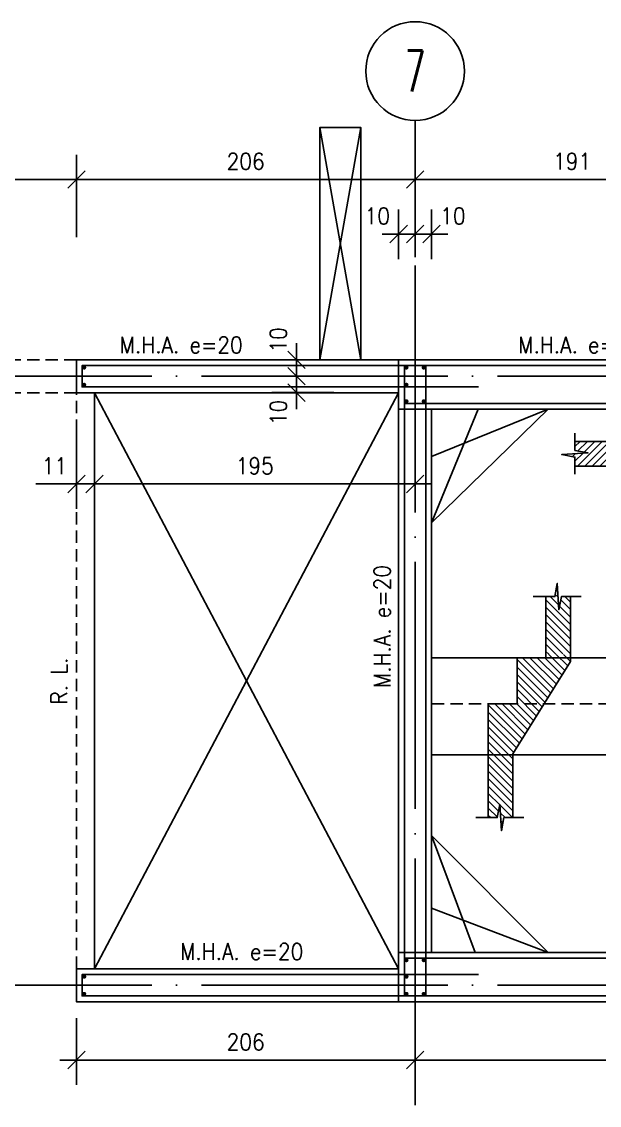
# Model space of a CAD drawing. Extents: x 2771 to 13802, y -1997 to 16878.
# Drawn here: x 5638 to 5990, y 5455 to 6113 of the extents above; entities that cross this region are included whole.
import ezdxf
from ezdxf.enums import TextEntityAlignment as Align

# ---------------------------------------------------------------- set-up
doc = ezdxf.new("R2010")
doc.units = 0
doc.header["$LTSCALE"] = 60
doc.header["$PDMODE"] = 1
doc.linetypes.add('EJES', pattern=[3, 2.5, -0.25, 0, -0.25])
doc.linetypes.add('HIDDEN2', pattern=[0.1875, 0.125, -0.0625])
doc.layers.get('0').update_dxf_attribs({"linetype": 'CONTINUOUS'})
doc.layers.get('DEFPOINTS').update_dxf_attribs({"linetype": 'CONTINUOUS'})
for name, color, linetype in [('AREA_MUROS', 6, 'CONTINUOUS'), ('CAJAP', 3, 'HIDDEN2'), ('COTAS', 3, 'CONTINUOUS'), ('CRUCES', 9, 'CONTINUOUS'), ('EJES', 1, 'EJES'), ('MALLA', 1, 'CONTINUOUS'), ('MUROS', 4, 'CONTINUOUS'), ('REFUERZOS', 3, 'HIDDEN2'), ('SECCION', 1, 'CONTINUOUS'), ('SHAFT', 1, 'CONTINUOUS'), ('TEXTOS', 2, 'CONTINUOUS'), ('VIGAS', 2, 'CONTINUOUS')]:
    doc.layers.add(name, color=color, linetype=linetype)
doc.styles.add('COTAS', font='romans.shx', dxfattribs={"width": 0.9})
doc.styles.add('ROMANS', font='romans.shx', dxfattribs={"width": 0.9, "height": 10})
doc.dimstyles.new('50', dxfattribs={"dimtxt": 10, "dimasz": 1, "dimexe": 15, "dimexo": 0, "dimgap": 6, "dimtad": 1, "dimdec": 8, "dimdsep": 46, "dimtxsty": 'COTAS', "dimblk": '$COTA$', "dimcen": 0.09, "dimdle": 10, "dimclrd": 256, "dimclre": 256, "dimclrt": 2, "dimadec": 0, "dimazin": 0, "dimtfac": 1, "dimtdec": 8, "dimtmove": 0, "dimatfit": 2, "dimfxl": 35, "dimfxlon": 1, "dimtolj": 1, "dimarcsym": 0})

# ---------------------------------------------------------------- blocks, each defined once
blk = doc.blocks.new('$COTA$')
at = {"layer": 'COTAS'}
for p, q in [((0, -10), (0, 10)), ((10, 0), (-10, 0)), ((5.3, 5.3), (-5.3, -5.3))]:
    blk.add_line(p, q, dxfattribs=at)
blk = doc.blocks.new('*D24')
at = {"layer": 'COTAS', "lineweight": -2, "transparency": 16777216}
for p, q in [((5671.46, 5507.7), (5671.46, 5467.31)), ((5877.46, 5507.7), (5877.46, 5467.31)), ((5672.46, 5482.31), (5876.46, 5482.31))]:
    blk.add_line(p, q, dxfattribs=at)
at = {"layer": 'DEFPOINTS', "color": 0, "transparency": 16777216}
for p in [(5671.46, 5507.7), (5877.46, 5507.7), (5877.46, 5482.31)]:
    blk.add_point(p, dxfattribs=at)
at = {"layer": 'COTAS', "lineweight": -2, "transparency": 16777216, "rotation": 180}
blk.add_blockref('$COTA$', (5671.46, 5482.31), dxfattribs=at)
at = {"layer": 'COTAS', "lineweight": -2, "transparency": 16777216}
blk.add_blockref('$COTA$', (5877.46, 5482.31), dxfattribs=at)
at = {"layer": 'COTAS', "color": 2, "transparency": 16777216, "insert": (5774.46, 5493.31), "char_height": 10, "attachment_point": 5, "style": 'COTAS'}
blk.add_mtext('\\A1;206', dxfattribs=at)
blk = doc.blocks.new('*D32')
at = {"layer": 'COTAS', "lineweight": -2, "transparency": 16777216}
for p, q in [((5877.46, 5502.7), (5877.46, 5467.31)), ((6317.46, 5502.7), (6317.46, 5467.31)), ((5878.46, 5482.31), (6316.46, 5482.31))]:
    blk.add_line(p, q, dxfattribs=at)
at = {"layer": 'DEFPOINTS', "color": 0, "transparency": 16777216}
for p in [(5877.46, 5502.7), (6317.46, 5502.7), (6317.46, 5482.31)]:
    blk.add_point(p, dxfattribs=at)
at = {"layer": 'COTAS', "lineweight": -2, "transparency": 16777216, "rotation": 180}
blk.add_blockref('$COTA$', (5877.46, 5482.31), dxfattribs=at)
at = {"layer": 'COTAS', "lineweight": -2, "transparency": 16777216}
blk.add_blockref('$COTA$', (6317.46, 5482.31), dxfattribs=at)
at = {"layer": 'COTAS', "color": 2, "transparency": 16777216, "insert": (6097.46, 5493.31), "char_height": 10, "attachment_point": 5, "style": 'COTAS'}
blk.add_mtext('\\A1;440', dxfattribs=at)
blk = doc.blocks.new('*D59')
at = {"layer": 'COTAS', "lineweight": -2, "transparency": 16777216}
for p, q in [((5671.46, 5982.23), (5671.46, 6032.23)), ((5877.46, 5982.23), (5877.46, 6032.23)), ((5672.46, 6017.23), (5876.46, 6017.23))]:
    blk.add_line(p, q, dxfattribs=at)
at = {"layer": 'DEFPOINTS', "color": 0, "transparency": 16777216}
for p in [(5877.46, 6017.23), (5671.46, 5972.4), (5877.46, 5972.07)]:
    blk.add_point(p, dxfattribs=at)
at = {"layer": 'COTAS', "lineweight": -2, "transparency": 16777216, "rotation": 180}
blk.add_blockref('$COTA$', (5671.46, 6017.23), dxfattribs=at)
at = {"layer": 'COTAS', "lineweight": -2, "transparency": 16777216}
blk.add_blockref('$COTA$', (5877.46, 6017.23), dxfattribs=at)
at = {"layer": 'COTAS', "color": 2, "transparency": 16777216, "insert": (5774.46, 6028.23), "char_height": 10, "attachment_point": 5, "style": 'COTAS'}
blk.add_mtext('\\A1;206', dxfattribs=at)
blk = doc.blocks.new('*D60')
at = {"layer": 'COTAS', "lineweight": -2, "transparency": 16777216}
for p, q in [((5877.46, 5982.23), (5877.46, 6032.23)), ((6068.46, 5982.23), (6068.46, 6032.23)), ((5878.46, 6017.23), (6067.46, 6017.23))]:
    blk.add_line(p, q, dxfattribs=at)
at = {"layer": 'DEFPOINTS', "color": 0, "transparency": 16777216}
for p in [(6068.46, 6017.23), (5877.46, 5972.07), (6068.46, 5972.4)]:
    blk.add_point(p, dxfattribs=at)
at = {"layer": 'COTAS', "lineweight": -2, "transparency": 16777216, "rotation": 180}
blk.add_blockref('$COTA$', (5877.46, 6017.23), dxfattribs=at)
at = {"layer": 'COTAS', "lineweight": -2, "transparency": 16777216}
blk.add_blockref('$COTA$', (6068.46, 6017.23), dxfattribs=at)
at = {"layer": 'COTAS', "color": 2, "transparency": 16777216, "insert": (5972.96, 6028.23), "char_height": 10, "attachment_point": 5, "style": 'COTAS'}
blk.add_mtext('\\A1;191', dxfattribs=at)
blk = doc.blocks.new('$EJE$')
at = {"color": 6}
blk.add_circle((0, 0), 30, dxfattribs=at)
at = {"color": 6, "style": 'COTAS', "width": 0.6}
blk.add_attdef('EJE', text='', height=25, dxfattribs=at).set_placement((0, 0), align=Align.MIDDLE)
blk = doc.blocks.new('*D123')
at = {"layer": 'COTAS', "lineweight": -2, "transparency": 16777216}
for p, q in [((5877.46, 5970.09), (5877.46, 5999.07)), ((5887.46, 5968.73), (5887.46, 5999.07)), ((5876.46, 5984.07), (5875.46, 5984.07)), ((5877.46, 5984.07), (5887.46, 5984.07)), ((5888.46, 5984.07), (5889.46, 5984.07))]:
    blk.add_line(p, q, dxfattribs=at)
at = {"layer": 'DEFPOINTS', "color": 0, "transparency": 16777216}
for p in [(5887.46, 5984.07), (5877.46, 5970.09), (5887.46, 5968.73)]:
    blk.add_point(p, dxfattribs=at)
at = {"layer": 'COTAS', "lineweight": -2, "transparency": 16777216}
blk.add_blockref('$COTA$', (5877.46, 5984.07), dxfattribs=at)
at = {"layer": 'COTAS', "lineweight": -2, "transparency": 16777216, "rotation": 180}
blk.add_blockref('$COTA$', (5887.46, 5984.07), dxfattribs=at)
at = {"layer": 'COTAS', "color": 2, "transparency": 16777216, "insert": (5900.42, 5995.07), "char_height": 10, "attachment_point": 5, "style": 'COTAS'}
blk.add_mtext('\\A1;10', dxfattribs=at)
blk = doc.blocks.new('*D127')
at = {"layer": 'COTAS', "lineweight": -2, "transparency": 16777216}
for p, q in [((5682.46, 5867.23), (5682.46, 5817.23)), ((5877.46, 5859.46), (5877.46, 5817.23)), ((5876.46, 5832.23), (5683.46, 5832.23))]:
    blk.add_line(p, q, dxfattribs=at)
at = {"layer": 'DEFPOINTS', "color": 0, "transparency": 16777216}
for p in [(5682.46, 5867.23), (5877.46, 5859.46), (5682.46, 5832.23)]:
    blk.add_point(p, dxfattribs=at)
at = {"layer": 'COTAS', "lineweight": -2, "transparency": 16777216, "rotation": 180}
blk.add_blockref('$COTA$', (5682.46, 5832.23), dxfattribs=at)
at = {"layer": 'COTAS', "lineweight": -2, "transparency": 16777216}
blk.add_blockref('$COTA$', (5877.46, 5832.23), dxfattribs=at)
at = {"layer": 'COTAS', "color": 2, "transparency": 16777216, "insert": (5779.96, 5843.23), "char_height": 10, "attachment_point": 5, "style": 'COTAS'}
blk.add_mtext('\\A1;195', dxfattribs=at)
blk = doc.blocks.new('*D128')
at = {"layer": 'COTAS', "lineweight": -2, "transparency": 16777216}
for p, q in [((5671.46, 5867.23), (5671.46, 5817.23)), ((5682.46, 5867.23), (5682.46, 5817.23)), ((5670.46, 5832.23), (5646.74, 5832.23)), ((5682.46, 5832.23), (5671.46, 5832.23)), ((5683.46, 5832.23), (5684.46, 5832.23))]:
    blk.add_line(p, q, dxfattribs=at)
at = {"layer": 'DEFPOINTS', "color": 0, "transparency": 16777216}
for p in [(5671.46, 5884.71), (5682.46, 5867.66), (5671.46, 5832.23)]:
    blk.add_point(p, dxfattribs=at)
at = {"layer": 'COTAS', "lineweight": -2, "transparency": 16777216}
blk.add_blockref('$COTA$', (5671.46, 5832.23), dxfattribs=at)
at = {"layer": 'COTAS', "lineweight": -2, "transparency": 16777216, "rotation": 180}
blk.add_blockref('$COTA$', (5682.46, 5832.23), dxfattribs=at)
at = {"layer": 'COTAS', "color": 2, "transparency": 16777216, "insert": (5658.1, 5843.23), "char_height": 10, "attachment_point": 5, "style": 'COTAS'}
blk.add_mtext('\\A1;11', dxfattribs=at)
blk = doc.blocks.new('*D129')
at = {"layer": 'COTAS', "lineweight": -2, "transparency": 16777216}
for p, q in [((5317.46, 5982.23), (5317.46, 6032.23)), ((5671.46, 5982.23), (5671.46, 6032.23)), ((5318.46, 6017.23), (5670.46, 6017.23))]:
    blk.add_line(p, q, dxfattribs=at)
at = {"layer": 'DEFPOINTS', "color": 0, "transparency": 16777216}
for p in [(5671.46, 6017.23), (5317.46, 5972.4), (5671.46, 5972.4)]:
    blk.add_point(p, dxfattribs=at)
at = {"layer": 'COTAS', "lineweight": -2, "transparency": 16777216, "rotation": 180}
blk.add_blockref('$COTA$', (5317.46, 6017.23), dxfattribs=at)
at = {"layer": 'COTAS', "lineweight": -2, "transparency": 16777216}
blk.add_blockref('$COTA$', (5671.46, 6017.23), dxfattribs=at)
at = {"layer": 'COTAS', "color": 2, "transparency": 16777216, "insert": (5494.46, 6028.23), "char_height": 10, "attachment_point": 5, "style": 'COTAS'}
blk.add_mtext('\\A1;354', dxfattribs=at)
blk = doc.blocks.new('*D173')
at = {"layer": 'COTAS', "lineweight": -2, "transparency": 16777216}
for p, q in [((5828.09, 5907.71), (5790.27, 5907.71)), ((5805.27, 5908.71), (5805.27, 5909.71)), ((5805.27, 5897.71), (5805.27, 5907.71)), ((5826.73, 5897.71), (5790.27, 5897.71)), ((5805.27, 5896.71), (5805.27, 5895.71))]:
    blk.add_line(p, q, dxfattribs=at)
at = {"layer": 'DEFPOINTS', "color": 0, "transparency": 16777216}
for p in [(5805.27, 5907.71), (5828.09, 5907.71), (5826.73, 5897.71)]:
    blk.add_point(p, dxfattribs=at)
at = {"layer": 'COTAS', "lineweight": -2, "transparency": 16777216}
for p, rotation in [((5805.27, 5907.71), 270), ((5805.27, 5897.71), 90)]:
    blk.add_blockref('$COTA$', p, dxfattribs=dict(at, rotation=rotation))
at = {"layer": 'COTAS', "color": 2, "transparency": 16777216, "insert": (5794.27, 5919.77), "char_height": 10, "attachment_point": 5, "rotation": 90, "style": 'COTAS'}
blk.add_mtext('\\A1;10', dxfattribs=at)
blk = doc.blocks.new('*D174')
at = {"layer": 'COTAS', "lineweight": -2, "transparency": 16777216}
for p, q in [((5805.27, 5898.71), (5805.27, 5899.71)), ((5826.73, 5897.71), (5790.27, 5897.71)), ((5805.27, 5897.71), (5805.27, 5887.71)), ((5828.09, 5887.71), (5790.27, 5887.71)), ((5805.27, 5886.71), (5805.27, 5885.71))]:
    blk.add_line(p, q, dxfattribs=at)
at = {"layer": 'DEFPOINTS', "color": 0, "transparency": 16777216}
for p in [(5826.73, 5897.71), (5805.27, 5887.71), (5828.09, 5887.71)]:
    blk.add_point(p, dxfattribs=at)
at = {"layer": 'COTAS', "lineweight": -2, "transparency": 16777216}
for p, rotation in [((5805.27, 5897.71), 270), ((5805.27, 5887.71), 90)]:
    blk.add_blockref('$COTA$', p, dxfattribs=dict(at, rotation=rotation))
at = {"layer": 'COTAS', "color": 2, "transparency": 16777216, "insert": (5794.27, 5875.64), "char_height": 10, "attachment_point": 5, "rotation": 90, "style": 'COTAS'}
blk.add_mtext('\\A1;10', dxfattribs=at)
blk = doc.blocks.new('*D175')
at = {"layer": 'COTAS', "lineweight": -2, "transparency": 16777216}
for p, q in [((5867.46, 5968.73), (5867.46, 5999.07)), ((5877.46, 5970.09), (5877.46, 5999.07)), ((5866.46, 5984.07), (5865.46, 5984.07)), ((5877.46, 5984.07), (5867.46, 5984.07)), ((5878.46, 5984.07), (5879.46, 5984.07))]:
    blk.add_line(p, q, dxfattribs=at)
at = {"layer": 'DEFPOINTS', "color": 0, "transparency": 16777216}
for p in [(5867.46, 5984.07), (5867.46, 5968.73), (5877.46, 5970.09)]:
    blk.add_point(p, dxfattribs=at)
at = {"layer": 'COTAS', "lineweight": -2, "transparency": 16777216}
blk.add_blockref('$COTA$', (5867.46, 5984.07), dxfattribs=at)
at = {"layer": 'COTAS', "lineweight": -2, "transparency": 16777216, "rotation": 180}
blk.add_blockref('$COTA$', (5877.46, 5984.07), dxfattribs=at)
at = {"layer": 'COTAS', "color": 2, "transparency": 16777216, "insert": (5854.49, 5995.07), "char_height": 10, "attachment_point": 5, "style": 'COTAS'}
blk.add_mtext('\\A1;10', dxfattribs=at)

msp = doc.modelspace()

# ---------------------------------------------------------------- hatches: boundary and pattern name
at = {"layer": 'SECCION'}
h = msp.add_hatch(dxfattribs=at)
h.set_pattern_fill('ANSI31', color=9)
h.set_pattern_definition([(45, (-114726.9315, -71005.0008), (-2.24506403, 2.24506403), [])])
h.paths.add_polyline_path([(6009.15391292, 5843.11697482), (6009.15391292, 5858.11697482), (6041.45585631, 5858.11697482), (6041.45585631, 5822.92826019)])
h.paths.add_polyline_path([(5974.68267339, 5852.61697482), (5974.68267339, 5858.11697482), (6009.15391292, 5858.11697482), (6009.15391292, 5843.11697482), (5974.68267339, 5843.11697482), (5974.68267339, 5848.61697482), (5966.68267339, 5850.11697482), (5982.68267339, 5851.11697482)])
h.paths.add_polyline_path([(6066.49854055, 5840.61697482), (6060.59057828, 5827.89003778), (6067.21528044, 5823.16105045), (6052.28165903, 5828.99088334), (6058.9063612, 5824.261896), (6054.50214493, 5814.77432981), (6041.45585631, 5822.92826019), (6041.45585631, 5840.61697482)])
h = msp.add_hatch(dxfattribs=at)
h.set_pattern_fill('ANSI31', color=9, angle=270)
h.set_pattern_definition([(315, (10687.605, 11430.4138), (2.245064, 2.245064), [])])
h.paths.add_polyline_path([(5936.95870843, 5629.53691925), (5931.45870843, 5629.53691925), (5929.95870843, 5621.53691925), (5928.95870843, 5637.53691925), (5927.45870843, 5629.53691925), (5921.95870843, 5629.53691925), (5921.95870843, 5667.70691493), (5936.95870843, 5667.70691493)])
h.paths.add_polyline_path([(5936.95870843, 5669.40497154), (5936.95870843, 5667.70691493), (5921.95870843, 5667.70691493), (5921.95870843, 5698.70691493), (5939.45870843, 5698.70691493), (5955.27242306, 5698.70691493)])
h.paths.add_polyline_path([(5956.95870843, 5728.70691493), (5956.95870843, 5726.70691493), (5939.45870843, 5726.70691493), (5939.45870843, 5698.70691493), (5955.27242306, 5698.70691493), (5971.95870843, 5725.40497154), (5971.95870843, 5729.20691493), (5957.28904164, 5728.70691493)])
h.paths.add_polyline_path([(5962.45870843, 5763.81296842), (5956.95870843, 5763.81296842), (5956.95870843, 5728.70691493), (5971.95870843, 5728.70691493), (5971.95870843, 5763.81296842), (5966.45870843, 5763.81296842), (5964.95870843, 5755.81296842), (5963.95870843, 5771.81296842)])

# ---------------------------------------------------------------- linework, layer by layer
at = {"layer": 'AREA_MUROS'}
for points in [[(5671.45585631, 5907.70691493), (5867.45585631, 5907.70691493), (5867.45585631, 5887.70691493), (5671.45585631, 5887.70691493), (5671.45585631, 5907.70691493)], [(6462.45585631, 5907.70691493), (6462.45585631, 5877.70691493), (5867.45585631, 5877.70691493), (5867.45585631, 5907.70691493), (6462.45585631, 5907.70691493)], [(5867.45585631, 5877.70691493), (5887.45585631, 5877.70691493)], [(5867.45585631, 5877.70691493), (5887.45585631, 5877.70691493), (5887.45585631, 5547.70691493), (5867.45585631, 5547.70691493), (5867.45585631, 5877.70691493)], [(5867.45585631, 5547.70691493), (5867.45585631, 5517.70691493), (6327.45585631, 5517.70691493), (6327.45585631, 5547.70691493), (5867.45585631, 5547.70691493)], [(5671.45585631, 5537.70691493), (5671.45585631, 5517.70691493), (5867.45585631, 5517.70691493), (5867.45585631, 5537.70691493), (5671.45585631, 5537.70691493)]]:
    msp.add_lwpolyline(points, dxfattribs=at)
at = {"layer": 'CAJAP'}
msp.add_line((6041.45585631, 5698.70691493), (5887.45585631, 5698.70691493), dxfattribs=at)
at = {"layer": 'CRUCES'}
for p, q in [((5844.45585631, 6048.70691493), (5819.45585631, 5907.70691493)), ((5844.45585631, 5907.70691493), (5819.45585631, 6048.70691493)), ((5682.45585631, 5537.70691493), (5867.45585631, 5887.70691493)), ((5682.45585631, 5887.70691493), (5867.45585631, 5537.70691493)), ((5887.45585631, 5808.70691493), (5915.7166719, 5877.70691493)), ((5958.45585631, 5877.70691493), (5887.45585631, 5848.86541865)), ((5887.45585631, 5618.70691493), (5914.01077316, 5547.70691493)), ((5887.45585631, 5574.63487268), (5958.45585631, 5547.70691493))]:
    msp.add_line(p, q, dxfattribs=at)
at = {"layer": 'EJES'}
for points in [[(5877.45585631, 5454.78368837), (5877.45585631, 6053.0765561)], [(3946.45585631, 5897.70691493), (7044.95585631, 5897.70691493)], [(3946.45585631, 5527.70691493), (7044.95585631, 5527.70691493)]]:
    msp.add_lwpolyline(points, dxfattribs=at)
at = {"layer": 'MALLA'}
for p, q in [((5870.95585631, 5891.20691493), (5870.95585631, 5904.20691493)), ((5883.95585631, 5881.20691493), (5883.95585631, 5904.20691493)), ((5870.95585631, 5891.20691493), (5915.95585631, 5891.20691493)), ((5883.95585631, 5881.20691493), (5870.95585631, 5881.20691493)), ((5883.95585631, 5544.20691493), (5870.95585631, 5544.20691493)), ((5883.95585631, 5544.20691493), (5883.95585631, 5521.20691493)), ((5870.95585631, 5534.20691493), (5915.95585631, 5534.20691493)), ((5870.95585631, 5534.20691493), (5870.95585631, 5521.20691493))]:
    msp.add_line(p, q, dxfattribs=at)
msp.add_lwpolyline([(6458.95585631, 5904.20691493), (5674.95585631, 5904.20691493), (5674.95585631, 5891.20691493), (5870.95585631, 5891.20691493), (5870.95585631, 5534.20691493), (5674.95585631, 5534.20691493), (5674.95585631, 5521.20691493), (6323.95585631, 5521.20691493), (6323.95585631, 5774.20691493), (6310.95585631, 5774.20691493), (6310.95585631, 5544.20691493), (5883.95585631, 5544.20691493), (5883.95585631, 5881.20691493), (6458.95585631, 5881.20691493)], close=True, dxfattribs=at)
at = {"layer": 'MALLA', "const_width": 1.25}
for points in [[(5675.58085631, 5902.95691493, -1), (5676.83085631, 5902.95691493, -1)], [(5871.58085631, 5902.95691493, -1), (5872.83085631, 5902.95691493, -1)], [(5882.08085631, 5902.95691493, -1), (5883.33085631, 5902.95691493, -1)], [(5675.58085631, 5892.45691493, -1), (5676.83085631, 5892.45691493, -1)], [(5871.58085631, 5892.45691493, -1), (5872.83085631, 5892.45691493, -1)], [(5871.58085631, 5882.45691493, -1), (5872.83085631, 5882.45691493, -1)], [(5882.08085631, 5882.45691493, -1), (5883.33085631, 5882.45691493, -1)], [(5871.58085631, 5542.95691493, -1), (5872.83085631, 5542.95691493, -1)], [(5882.08085631, 5542.95691493, -1), (5883.33085631, 5542.95691493, -1)], [(5675.58085631, 5532.95691493, -1), (5676.83085631, 5532.95691493, -1)], [(5871.58085631, 5532.95691493, -1), (5872.83085631, 5532.95691493, -1)], [(5675.58085631, 5522.45691493, -1), (5676.83085631, 5522.45691493, -1)], [(5871.58085631, 5522.45691493, -1), (5872.83085631, 5522.45691493, -1)], [(5882.08085631, 5522.45691493, -1), (5883.33085631, 5522.45691493, -1)]]:
    msp.add_lwpolyline(points, format="xyb", close=True, dxfattribs=at)
at = {"layer": 'MUROS'}
msp.add_lwpolyline([(6462.45585631, 5907.70691493), (5671.45585631, 5907.70691493), (5671.45585631, 5887.70691493), (5867.45585631, 5887.70691493), (5867.45585631, 5537.70691493), (5671.45585631, 5537.70691493), (5671.45585631, 5517.70691493), (6327.45585631, 5517.70691493), (6327.45585631, 5777.70691493), (6307.45585631, 5777.70691493), (6307.45585631, 5547.70691493), (5887.45585631, 5547.70691493), (5887.45585631, 5877.70691493), (6462.45585631, 5877.70691493)], close=True, dxfattribs=at)
at = {"layer": 'REFUERZOS'}
for p, q in [((5671.45585631, 5907.70691493), (5317.45585631, 5907.70691493)), ((5671.45585631, 5887.70691493), (5317.45585631, 5887.70691493)), ((5671.45585631, 5537.70691493), (5671.45585631, 5887.70691493))]:
    msp.add_line(p, q, dxfattribs=at)
at = {"layer": 'SECCION', "color": 9}
for points in [[(5974.68267339, 5838.11697482), (5974.68267339, 5848.61697482), (5966.68267339, 5850.11697482), (5982.68267339, 5851.11697482), (5974.68267339, 5852.61697482), (5974.68267339, 5863.11697482)], [(5978.5486926, 5763.81296842), (5966.45870843, 5763.81296842), (5964.95870843, 5755.81296842), (5963.95870843, 5771.81296842), (5962.45870843, 5763.81296842), (5949.36047682, 5763.81296842)], [(5943.5486926, 5629.53691925), (5931.45870843, 5629.53691925), (5929.95870843, 5621.53691925), (5928.95870843, 5637.53691925), (5927.45870843, 5629.53691925), (5914.36047682, 5629.53691925)]]:
    msp.add_lwpolyline(points, dxfattribs=at)
at = {"layer": 'SECCION'}
for points in [[(5974.68267339, 5858.11697482), (6041.45585631, 5858.11697482), (6041.45585631, 5840.61697482), (6066.49854055, 5840.61697482)], [(5974.68267339, 5843.11697482), (6009.15391292, 5843.11697482), (6054.50214493, 5814.77432981)], [(5956.95870843, 5763.81296842), (5956.95870843, 5726.70691493), (5939.45870843, 5726.70691493), (5939.45870843, 5698.70691493), (5921.95870843, 5698.70691493), (5921.95870843, 5629.53691925)], [(5971.95870843, 5763.81296842), (5971.95870843, 5724.40497154), (5936.95870843, 5668.40497154), (5936.95870843, 5629.53691925)]]:
    msp.add_lwpolyline(points, dxfattribs=at)
at = {"layer": 'SHAFT'}
msp.add_line((5844.45585631, 5955.59239478), (5844.45585631, 6039.84828894), dxfattribs=at)
for points in [[(5844.45585631, 5907.70691493), (5819.45585631, 5907.70691493), (5819.45585631, 6048.70691493), (5844.45585631, 6048.70691493)], [(5887.45585631, 5877.70691493), (5887.45585631, 5808.70691493), (5958.45585631, 5877.70691493)], [(5887.45585631, 5547.70691493), (5887.45585631, 5618.70691493), (5958.45585631, 5547.70691493)]]:
    msp.add_lwpolyline(points, close=True, dxfattribs=at)
at = {"layer": 'VIGAS'}
for p, q in [((5682.45585631, 5537.70691493), (5682.45585631, 5887.70691493)), ((5887.45585631, 5726.70691493), (6041.45585631, 5726.70691493)), ((5887.45585631, 5667.70691493), (6041.45585631, 5667.70691493))]:
    msp.add_line(p, q, dxfattribs=at)

# ---------------------------------------------------------------- block references
msp.add_blockref('$EJE$', (5877.45585631, 6083.0765561)).add_auto_attribs({'EJE': '7'})

# ---------------------------------------------------------------- texts
at = {"layer": 'TEXTOS', "style": 'ROMANS', "width": 0.9}
for s, p in [('M.H.A. e=20', (5735.22250522, 5916.70691493)), ('M.H.A. e=30', (5977.63967976, 5916.70691493)), ('M.H.A. e=20', (5772.02062466, 5548.19575066))]:
    msp.add_text(s, height=10, dxfattribs=at).set_placement(p, align=Align.MIDDLE)
for s, p in [('M.H.A. e=20', (5857.42004835, 5745.66571628)), ('R. L.', (5660.9478576, 5712.50937369))]:
    msp.add_text(s, height=10, rotation=90, dxfattribs=at).set_placement(p, align=Align.MIDDLE)

# ---------------------------------------------------------------- dimensions: what is measured, and where the dimension line sits
at = {"layer": 'COTAS'}
for base, p1, p2, picture, middle in [((5671.4558563143, 6017.2344090487), (5317.4558563143, 5972.397539949), (5671.4558563143, 5972.397539949), '*D129', (5494.4558563143, 6028.2344090487)), ((5877.4558563143, 5482.3140779165), (5671.4558563143, 5507.6974964591), (5877.4558563143, 5507.6974964591), '*D24', (5774.4558563143, 5493.3140779165))]:
    dim = msp.add_linear_dim(base=base, p1=p1, p2=p2, dimstyle='50', dxfattribs=at)
    dim.commit()
    dim.dimension.update_dxf_attribs({"geometry": picture, "text_midpoint": middle})
for base, p1, p2, picture, middle in [((5877.4558563143, 6017.2344090487), (5671.4558563143, 5972.397539949), (5877.4558563143, 5972.0705020659), '*D59', (5774.4558563143, 6028.2344090487)), ((6068.4558563143, 6017.2344090487), (5877.4558563143, 5972.0705020659), (6068.4558563143, 5972.397539949), '*D60', (5972.9558563143, 6028.2344090487)), ((6317.4558563143, 5482.3140779165), (5877.4558563143, 5502.6974964591), (6317.4558563143, 5502.6974964591), '*D32', (6097.4558563143, 5493.3140779165))]:
    dim = msp.add_linear_dim(base=base, p1=p1, p2=p2, dimstyle='50', override={"dimtmove": 1}, dxfattribs=at)
    dim.commit()
    dim.dimension.update_dxf_attribs({"geometry": picture, "text_midpoint": middle})
for base, p1, p2, angle, picture, middle in [((5867.4558563143, 5984.0705020659), (5877.4558563143, 5970.0853792356), (5867.4558563143, 5968.7275916655), 180, '*D175', (5854.4948601464, 5984.0705020659)), ((5805.2712916423, 5907.7069149326), (5826.727790184, 5897.7069149326), (5828.0855777541, 5907.7069149326), 90, '*D173', (5805.2712916423, 5919.7705097371)), ((5805.2712916423, 5887.7069149326), (5826.727790184, 5897.7069149326), (5828.0855777541, 5887.7069149326), 270, '*D174', (5805.2712916423, 5875.643320128))]:
    dim = msp.add_linear_dim(base=base, p1=p1, p2=p2, angle=angle, dimstyle='50', override={"dimtmove": 1}, dxfattribs=at)
    dim.commit()
    dim.dimension.update_dxf_attribs({"geometry": picture, "text_midpoint": middle, "dimtype": 160})
dim = msp.add_linear_dim(base=(5887.4558563143, 5984.0705020659), p1=(5877.4558563143, 5970.0853792356), p2=(5887.4558563143, 5968.7275916655), dimstyle='50', override={"dimtmove": 1}, dxfattribs=at)
dim.commit()
dim.dimension.update_dxf_attribs({"geometry": '*D123', "text_midpoint": (5900.4168524822, 5984.0705020659), "dimtype": 160})
for base, p1, p2, picture, middle in [((5671.4558563143, 5832.2292924502), (5682.4558563143, 5867.660187978), (5671.4558563143, 5884.7069149326), '*D128', (5658.0987134572, 5843.2292924502)), ((5682.4558563143, 5832.2292924502), (5877.4558563143, 5859.4633918421), (5682.4558563143, 5867.2292924502), '*D127', (5779.9558563143, 5843.2292924502))]:
    dim = msp.add_linear_dim(base=base, p1=p1, p2=p2, angle=180, dimstyle='50', dxfattribs=at)
    dim.commit()
    dim.dimension.update_dxf_attribs({"geometry": picture, "text_midpoint": middle})

doc.saveas('drawing.dxf')
